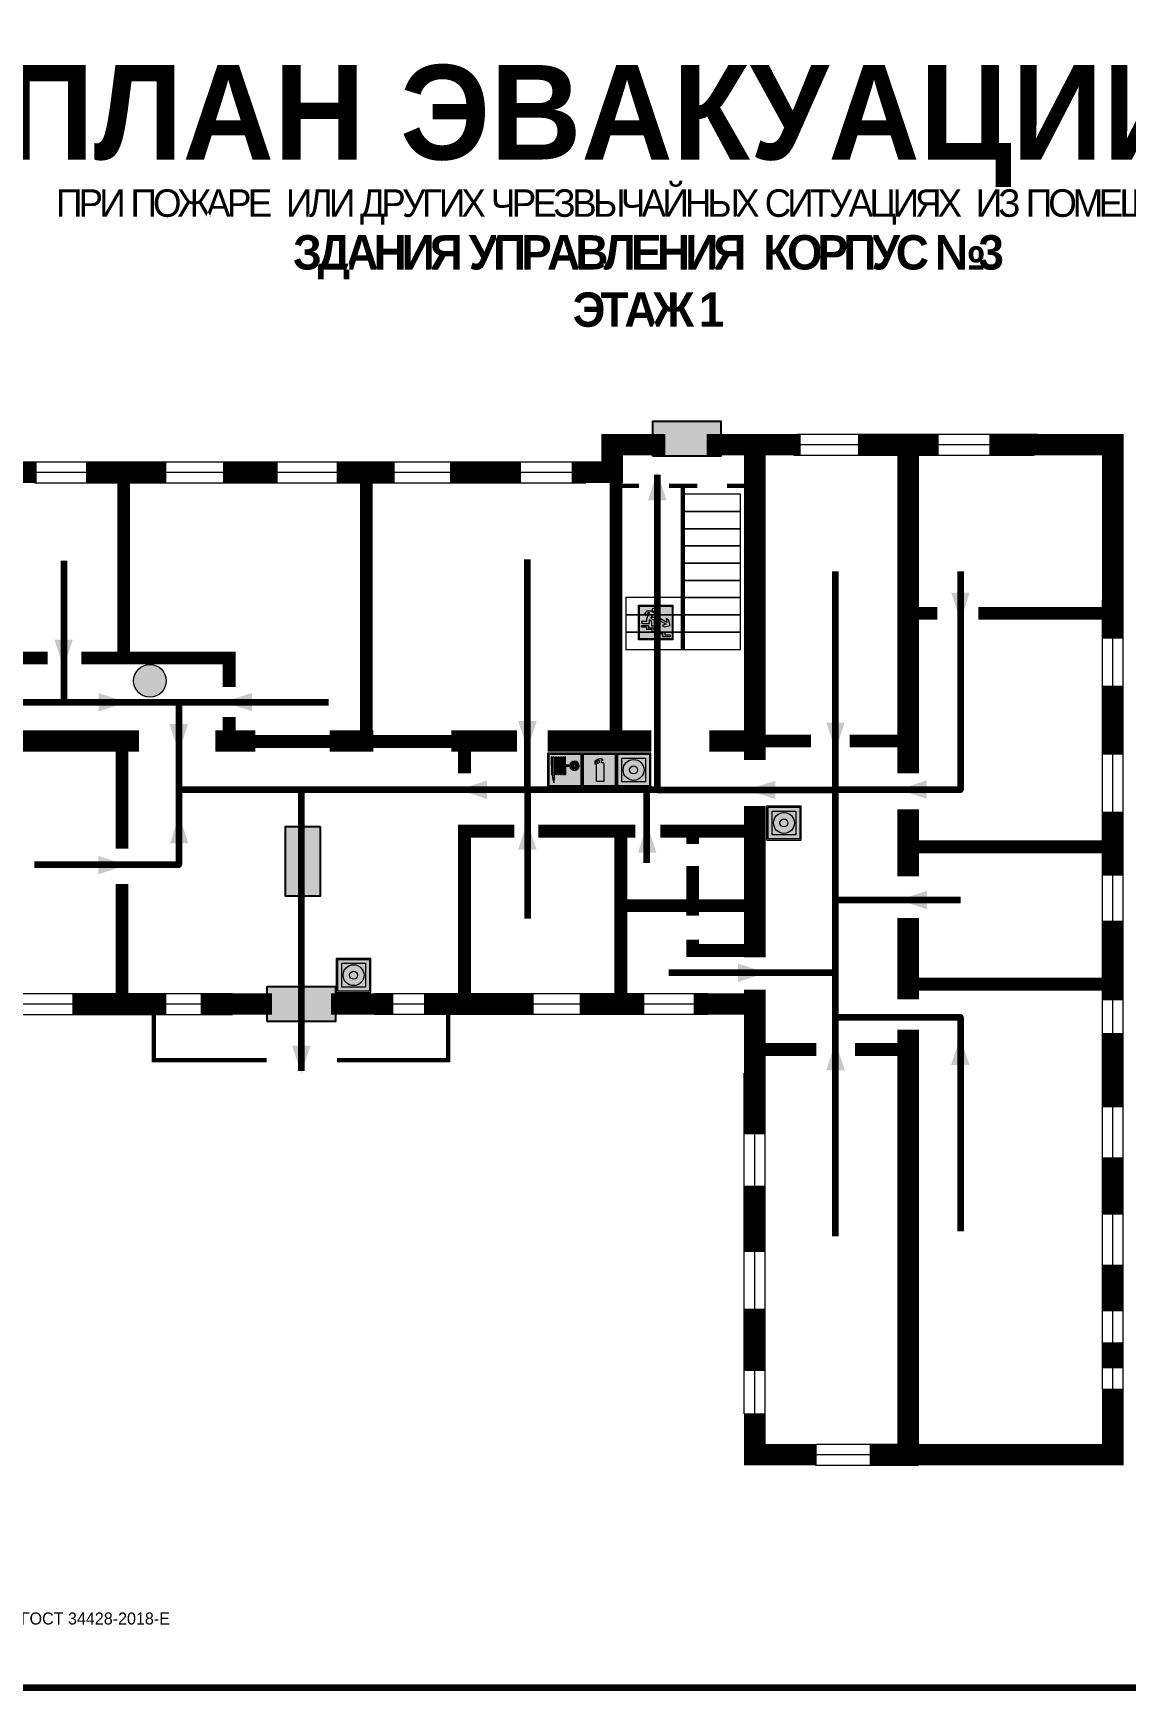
# Model space of a CAD drawing. Header units: millimetres. Extents: x 13810 to 67229, y 12374 to 21950.
# Drawn here: x 17452.2 to 17706.6, y 18693.6 to 19079 of the extents above; entities that cross this region are included whole.
import ezdxf

# ---------------------------------------------------------------- set-up
doc = ezdxf.new("R2010")
doc.units = ezdxf.units.MM
doc.layers.add('План_Штампы', color=7, linetype='Continuous')
doc.styles.add('обычный', font='arial.ttf')

# ---------------------------------------------------------------- blocks, each defined once
blk = doc.blocks.new('A$C7B4425F7')
at = {"true_color": 0xffffff}
blk.add_hatch(color=7, dxfattribs=at).paths.add_polyline_path([(0, 0), (-16, 0), (-16, -8), (0, -8)])
h = blk.add_hatch(color=126)
h.paths.add_polyline_path([(-0.2, -0.2), (-15.8, -0.2), (-15.8, -7.8), (-0.2, -7.8)])
h.paths.add_polyline_path([(-11.76, -2.03), (-11.76, -3.66), (-11.17, -3.66, -0.568275), (-11.17, -6.18), (-12.58, -6.18), (-12.58, -2.03)], flags=16)
h.paths.add_polyline_path([(-13.33, -4.12, -0.495768), (-13.59, -6.18), (-15.03, -6.18), (-15.03, -2.03), (-13.59, -2.03, -0.487973)], flags=16)
h.paths.add_polyline_path([(-10.25, -2.03), (-9.48, -2.03), (-9.48, -6.18), (-10.25, -6.18)], flags=16)
h.paths.add_polyline_path([(-13.84, -3.69), (-14.24, -3.69), (-14.24, -3.03), (-13.9, -3.03, -0.692621)], flags=0)
h.paths.add_polyline_path([(-9.15, -2.03), (-8.4, -2.03), (-8.04, -3.07), (-7.68, -2.03), (-6.93, -2.03), (-7.64, -4.1), (-6.93, -6.18), (-7.68, -6.18), (-8.04, -5.14), (-8.4, -6.18), (-9.15, -6.18), (-8.44, -4.1)], flags=16)
h.paths.add_polyline_path([(-11.76, -4.46), (-11.42, -4.46, -0.692621), (-11.36, -5.12), (-11.76, -5.12)], flags=0)
h.paths.add_polyline_path([(-13.9, -5.2), (-14.24, -5.2), (-14.24, -4.55), (-13.84, -4.55, -0.708038)], flags=0)
edge = h.paths.add_edge_path(flags=16)
edge.add_ellipse((-5.51, -4.08), major_axis=(0, 2.05), ratio=0.586184, start_angle=0, end_angle=360)
edge = h.paths.add_edge_path(flags=0)
edge.add_ellipse((-5.51, -4.08), major_axis=(0, 1.14), ratio=0.454828, start_angle=0, end_angle=360)
h.paths.add_polyline_path([(-4.13, -4.96, 0.377264), (-3.48, -4.52, 0.0555), (-3.16, -2.03), (-1.66, -2.03), (-1.66, -4.96), (-0.96, -4.96), (-0.96, -7.01), (-1.75, -7.01), (-1.75, -6.18), (-3.3, -6.18), (-3.3, -7.02), (-4.13, -7.02)], flags=16)
h.paths.add_polyline_path([(-2.73, -2.91), (-2.28, -2.91), (-2.28, -4.96), (-3.05, -4.96, 0.079136)], flags=0)
at = {"color": 126}
blk.add_lwpolyline([(-16, -8), (0, -8), (0, 0), (-16, 0)], close=True, dxfattribs=at)
blk = doc.blocks.new('A$C32E8229D')
at = {"true_color": 0xffffff}
blk.add_hatch(color=7, dxfattribs=at).paths.add_polyline_path([(0, 0), (0, -8), (16, -8), (16, 0)])
h = blk.add_hatch(color=126)
h.paths.add_polyline_path([(0.2, -0.2), (15.8, -0.2), (15.8, -7.8), (0.2, -7.8)])
h.paths.add_polyline_path([(13.49, -2.05), (12.08, -2.05), (11.37, -2.63, 0.162397), (11.29, -2.84), (11.29, -3.63), (10.35, -3.63), (10.35, -4.05), (11.68, -4.05), (11.68, -3.48), (12.26, -4.28), (11.29, -5.1), (11.29, -6.78), (11.85, -6.78), (11.85, -5.44), (12.8, -4.64), (12.8, -5.94), (14.46, -5.94), (14.46, -5.39), (13.45, -5.39), (13.45, -3.97), (12.46, -2.59), (13.15, -2.59), (13.69, -3.34), (14.18, -3)], flags=16)
h.paths.add_polyline_path([(10.74, -1.82, 1), (11.8, -1.82, 1)], flags=16)
h.paths.add_polyline_path([(9.39, -3.59), (5.99, -3.59), (6.56, -3.03), (5.91, -3.03), (5.1, -3.83), (5.91, -4.64), (6.56, -4.64), (5.99, -4.09), (9.39, -4.09)], flags=16)
h.paths.add_polyline_path([(4.29, -1.08), (1.72, -1.08), (1.72, -6.6), (4.29, -6.6)], flags=16)
at = {"color": 126}
blk.add_lwpolyline([(16, -8), (0, -8), (0, 0), (16, 0)], close=True, dxfattribs=at)
blk = doc.blocks.new('вниз')
at = {"lineweight": 0, "true_color": 0xffffff}
h = blk.add_hatch(color=7, dxfattribs=at)
h.dxf.hatch_style = 1
h.paths.add_polyline_path([(40994.51, -4472.22), (40986.51, -4472.22), (40986.51, -4480.22), (40994.51, -4480.22)])
h.paths.add_polyline_path([(40994.31, -4472.42), (40994.31, -4480.01), (40986.71, -4480.01), (40986.71, -4472.42)], flags=16)
h.paths.add_polyline_path([(40988.43, -4473.53), (40989.43, -4473.53), (40990.19, -4473.96), (40990.19, -4474.6), (40991, -4474.6), (40991, -4475.06), (40989.73, -4475.06), (40989.73, -4474.46), (40989.3, -4475.18), (40990.17, -4475.7), (40990.17, -4477.11), (40989.63, -4477.11), (40989.63, -4476.01), (40988.94, -4475.59), (40988.94, -4476.46), (40988.94, -4476.46), (40987.47, -4476.46), (40987.26, -4476.46), (40987.26, -4475.92), (40988.4, -4475.92), (40988.4, -4475.2), (40989.1, -4473.99), (40988.66, -4473.99), (40988.24, -4474.7), (40987.86, -4474.47), (40988.41, -4473.56)], flags=0)
h.paths.add_polyline_path([(40990.55, -4473.29, -1), (40989.69, -4473.29, -1)], flags=0)
h.paths.add_polyline_path([(40988.85, -4476.89), (40988.85, -4477.43), (40990.1, -4477.43), (40990.1, -4477.99), (40991.34, -4477.99), (40991.34, -4478.54), (40992.59, -4478.54), (40992.59, -4479.09), (40993.83, -4479.09), (40993.83, -4479.52), (40992.17, -4479.52), (40992.17, -4478.97), (40990.91, -4478.97), (40990.91, -4478.41), (40989.68, -4478.41), (40989.68, -4477.86), (40988.43, -4477.86), (40988.43, -4477.31), (40987.6, -4477.31), (40987.18, -4477.31), (40987.18, -4476.89)], flags=0)
h.paths.add_polyline_path([(40991.61, -4475.33), (40993.12, -4476.2), (40992.9, -4475.27), (40993.48, -4475.6), (40993.83, -4476.88), (40992.56, -4477.22), (40991.97, -4476.88), (40992.9, -4476.61), (40991.38, -4475.74), (40991.58, -4475.39)], flags=0)
h.paths.add_polyline_path([(40990.19, -4473.96), (40989.43, -4473.53), (40988.43, -4473.53), (40988.41, -4473.56), (40987.86, -4474.47), (40988.24, -4474.7), (40988.66, -4473.99), (40989.1, -4473.99), (40988.4, -4475.2), (40988.4, -4475.92), (40987.26, -4475.92), (40987.26, -4476.46), (40987.47, -4476.46), (40988.94, -4476.46), (40988.94, -4476.27), (40988.94, -4475.59), (40989.63, -4476.01), (40989.63, -4477.11), (40990.17, -4477.11), (40990.17, -4475.7), (40989.3, -4475.18), (40989.73, -4474.46), (40989.73, -4475.06), (40991, -4475.06), (40991, -4474.6), (40990.19, -4474.6)], flags=0)
h.paths.add_polyline_path([(40990.55, -4473.29, 1), (40989.69, -4473.29, 1)], flags=0)
h.paths.add_polyline_path([(40991.61, -4475.33), (40991.58, -4475.39), (40991.38, -4475.74), (40992.9, -4476.61), (40991.97, -4476.88), (40992.56, -4477.22), (40993.83, -4476.88), (40993.48, -4475.6), (40992.9, -4475.27), (40993.12, -4476.2)], flags=0)
h.paths.add_polyline_path([(40990.1, -4477.43), (40988.85, -4477.43), (40988.85, -4476.89), (40987.18, -4476.89), (40987.18, -4477.31), (40987.6, -4477.31), (40988.43, -4477.31), (40988.43, -4477.86), (40989.68, -4477.86), (40989.68, -4478.41), (40990.91, -4478.41), (40990.91, -4478.97), (40992.17, -4478.97), (40992.17, -4479.52), (40993.83, -4479.52), (40993.83, -4479.09), (40992.59, -4479.09), (40992.59, -4478.54), (40991.34, -4478.54), (40991.34, -4477.99), (40990.1, -4477.99)], flags=0)
at = {"lineweight": 0}
h = blk.add_hatch(color=126, dxfattribs=at)
h.dxf.hatch_style = 1
h.paths.add_polyline_path([(40994.31, -4472.42), (40986.71, -4472.42), (40986.71, -4480.01), (40994.31, -4480.01)])
h.paths.add_polyline_path([(40988.43, -4473.53), (40989.43, -4473.53), (40990.19, -4473.96), (40990.19, -4474.6), (40991, -4474.6), (40991, -4475.06), (40989.73, -4475.06), (40989.73, -4474.46), (40989.3, -4475.18), (40990.17, -4475.7), (40990.17, -4477.11), (40989.63, -4477.11), (40989.63, -4476.01), (40988.94, -4475.59), (40988.94, -4476.46), (40988.94, -4476.46), (40987.47, -4476.46), (40987.26, -4476.46), (40987.26, -4475.92), (40988.4, -4475.92), (40988.4, -4475.2), (40989.1, -4473.99), (40988.66, -4473.99), (40988.24, -4474.7), (40987.86, -4474.47), (40988.41, -4473.56)], flags=16)
h.paths.add_polyline_path([(40990.55, -4473.29, -1), (40989.69, -4473.29, -1)], flags=16)
h.paths.add_polyline_path([(40988.85, -4476.89), (40988.85, -4477.43), (40990.1, -4477.43), (40990.1, -4477.99), (40991.34, -4477.99), (40991.34, -4478.54), (40992.59, -4478.54), (40992.59, -4479.09), (40993.83, -4479.09), (40993.83, -4479.52), (40992.17, -4479.52), (40992.17, -4478.97), (40990.91, -4478.97), (40990.91, -4478.41), (40989.68, -4478.41), (40989.68, -4477.86), (40988.43, -4477.86), (40988.43, -4477.31), (40987.6, -4477.31), (40987.18, -4477.31), (40987.18, -4476.89)], flags=16)
h.paths.add_polyline_path([(40991.61, -4475.33), (40993.12, -4476.2), (40992.9, -4475.27), (40993.48, -4475.6), (40993.83, -4476.88), (40992.56, -4477.22), (40991.97, -4476.88), (40992.9, -4476.61), (40991.38, -4475.74), (40991.58, -4475.39)], flags=16)
at = {"lineweight": 0, "true_color": 0xffffff}
h = blk.add_hatch(color=7, dxfattribs=at)
h.dxf.hatch_style = 1
h.paths.add_polyline_path([(40989.73, -4474.46), (40989.73, -4475.06), (40991, -4475.06), (40991, -4474.6), (40990.19, -4474.6), (40990.19, -4473.96), (40989.43, -4473.53), (40988.43, -4473.53), (40988.41, -4473.56), (40987.86, -4474.47), (40988.24, -4474.7), (40988.66, -4473.99), (40989.1, -4473.99), (40988.4, -4475.2), (40988.4, -4475.92), (40987.26, -4475.92), (40987.26, -4476.46), (40987.47, -4476.46), (40988.94, -4476.46), (40988.94, -4475.59), (40989.63, -4476.01), (40989.63, -4477.11), (40990.17, -4477.11), (40990.17, -4475.7), (40989.3, -4475.18)])
h.paths.add_polyline_path([(40989.69, -4473.29, 1), (40990.55, -4473.29, 1)])
h.paths.add_polyline_path([(40991.61, -4475.33), (40991.58, -4475.39), (40991.38, -4475.74), (40992.9, -4476.61), (40991.97, -4476.88), (40992.56, -4477.22), (40993.83, -4476.88), (40993.48, -4475.6), (40992.9, -4475.27), (40993.12, -4476.2)])
h.paths.add_polyline_path([(40990.1, -4477.43), (40988.85, -4477.43), (40988.85, -4476.89), (40987.18, -4476.89), (40987.18, -4477.31), (40987.6, -4477.31), (40988.43, -4477.31), (40988.43, -4477.86), (40989.68, -4477.86), (40989.68, -4478.41), (40990.91, -4478.41), (40990.91, -4478.97), (40992.17, -4478.97), (40992.17, -4479.52), (40993.83, -4479.52), (40993.83, -4479.09), (40992.59, -4479.09), (40992.59, -4478.54), (40991.34, -4478.54), (40991.34, -4477.99), (40990.1, -4477.99)])
at = {"color": 126, "lineweight": 0}
for points in [[(40986.51, -4472.22), (40994.51, -4472.22), (40994.51, -4480.22), (40986.51, -4480.22)], [(40986.71, -4472.42), (40994.31, -4472.42), (40994.31, -4480.01), (40986.71, -4480.01)]]:
    blk.add_lwpolyline(points, close=True, dxfattribs=at)
for points in [[(40987.47, -4476.46), (40987.26, -4476.46), (40987.26, -4475.92), (40988.4, -4475.92), (40988.4, -4475.2), (40989.1, -4473.99), (40988.66, -4473.99), (40988.24, -4474.7), (40987.86, -4474.47), (40988.41, -4473.56), (40988.43, -4473.53), (40989.43, -4473.53), (40990.19, -4473.96), (40990.19, -4474.6), (40991, -4474.6), (40991, -4475.06), (40989.73, -4475.06), (40989.73, -4474.46), (40989.3, -4475.18), (40990.17, -4475.7), (40990.17, -4477.11), (40989.63, -4477.11), (40989.63, -4476.01), (40988.94, -4475.59), (40988.94, -4476.46)], [(40987.6, -4477.31), (40987.18, -4477.31), (40987.18, -4476.89), (40988.85, -4476.89), (40988.85, -4477.43), (40990.1, -4477.43), (40990.1, -4477.99), (40991.34, -4477.99), (40991.34, -4478.54), (40992.59, -4478.54), (40992.59, -4479.09), (40993.83, -4479.09), (40993.83, -4479.52), (40992.17, -4479.52), (40992.17, -4478.97), (40990.91, -4478.97), (40990.91, -4478.41), (40989.68, -4478.41), (40989.68, -4477.86), (40988.43, -4477.86), (40988.43, -4477.31), (40987.6, -4477.31)], [(40987.47, -4476.46), (40988.94, -4476.46), (40988.94, -4476.27)], [(40991.58, -4475.39), (40991.38, -4475.74), (40992.9, -4476.61), (40991.97, -4476.88), (40992.56, -4477.22), (40993.83, -4476.88), (40993.48, -4475.6), (40992.9, -4475.27), (40993.12, -4476.2), (40991.61, -4475.33), (40991.58, -4475.39)]]:
    blk.add_lwpolyline(points, dxfattribs=at)
blk.add_circle((40990.12, -4473.29), 0.432, dxfattribs=at)
blk = doc.blocks.new('A$C54414219')
at = {"true_color": 0xffffff}
h = blk.add_hatch(color=7, dxfattribs=at)
h.paths.add_polyline_path([(2.39, -9.45), (2.39, -18.3), (11.23, -18.3), (11.23, -9.45)], flags=0)
h.paths.add_polyline_path([(10.71, -13.87, -1), (2.92, -13.87, -1)], flags=0)
h.paths.add_polyline_path([(8.3, -13.87, -1), (5.33, -13.87, -1)], flags=0)
h.paths.add_polyline_path([(0.41, -7.47), (0.41, -20.27), (13.21, -20.27), (13.21, -7.47)])
h.paths.add_polyline_path([(0.92, -19.77), (12.71, -19.77), (12.71, -7.98), (0.92, -7.98)], flags=16)
h.paths.add_polyline_path([(11.23, -9.45), (11.23, -18.3), (2.39, -18.3), (2.39, -9.45)], flags=0)
at = {"lineweight": 5}
h = blk.add_hatch(color=242, dxfattribs=at)
h.paths.add_polyline_path([(12.71, -7.98), (0.92, -7.98), (0.92, -19.77), (12.71, -19.77)])
h.paths.add_polyline_path([(11.23, -18.3), (2.39, -18.3), (2.39, -9.45), (11.23, -9.45)], flags=16)
h.paths.add_polyline_path([(10.71, -13.87, -1), (2.92, -13.87, -1)], flags=0)
h.paths.add_polyline_path([(8.3, -13.87, -1), (5.33, -13.87, -1)], flags=0)
at = {"true_color": 0xffffff}
h = blk.add_hatch(color=7, dxfattribs=at)
h.paths.add_polyline_path([(2.39, -9.45), (2.39, -18.3), (11.23, -18.3), (11.23, -9.45)])
h.paths.add_polyline_path([(10.71, -13.87, -1), (2.92, -13.87, -1)], flags=16)
h.paths.add_polyline_path([(8.3, -13.87, -1), (5.33, -13.87, -1)], flags=0)
at = {"lineweight": 5}
h = blk.add_hatch(color=242, dxfattribs=at)
h.paths.add_polyline_path([(2.92, -13.87, 1), (10.71, -13.87, 1)])
h.paths.add_polyline_path([(8.3, -13.87, -1), (5.33, -13.87, -1)], flags=16)
at = {"color": 242, "lineweight": 5}
for p, q in [((0.41, -20.27), (0.41, -7.47)), ((0.41, -7.47), (13.21, -7.47)), ((0.41, -7.47), (13.21, -7.47)), ((13.21, -20.27), (13.21, -7.47)), ((0.41, -20.27), (13.21, -20.27))]:
    blk.add_line(p, q, dxfattribs=at)
for points in [[(0.92, -7.98), (12.71, -7.98), (12.71, -19.77), (0.92, -19.77)], [(2.39, -9.45), (11.23, -9.45), (11.23, -18.3), (2.39, -18.3)]]:
    blk.add_lwpolyline(points, close=True, dxfattribs=at)
for radius in [3.89, 1.49]:
    blk.add_circle((6.81, -13.87), radius, dxfattribs=at)
blk = doc.blocks.new('A$C37112FD5')
at = {"true_color": 0xf5f5ff}
h = blk.add_hatch(color=7, dxfattribs=at)
h.dxf.hatch_style = 1
h.paths.add_polyline_path([(12.8, -7.4), (0, -7.4), (0, -20.2), (12.8, -20.2)])
h.paths.add_polyline_path([(12.29, -7.91), (12.29, -19.69), (0.51, -19.69), (0.51, -7.91)], flags=16)
h.paths.add_polyline_path([(4.98, -9.04, -0.42597), (5.17, -9.22), (5.17, -12.25), (5.17, -15.29, -0.432244), (4.98, -15.47), (4.83, -15.47, -0.42597), (4.64, -15.29), (4.64, -12.25), (4.64, -9.22, -0.432244), (4.83, -9.04)], flags=0)
h.paths.add_polyline_path([(4.28, -9.22), (4.28, -12.25), (4.28, -15.29, -0.432244), (4.09, -15.47), (3.94, -15.47, -0.42597), (3.75, -15.29), (3.75, -12.25), (3.75, -9.22, -0.432244), (3.94, -9.04), (4.09, -9.04, -0.42597)], flags=0)
h.paths.add_polyline_path([(5.72, -9.04), (5.87, -9.04, -0.42597), (6.06, -9.22), (6.06, -12.25), (6.06, -15.29, -0.432244), (5.87, -15.47), (5.72, -15.47, -0.42597), (5.53, -15.29), (5.53, -12.25), (5.53, -9.22, -0.432244)], flags=0)
h.paths.add_polyline_path([(6.42, -8.9), (6.5, -8.9, -0.42597), (6.69, -9.08), (6.69, -12.03), (8.21, -12.03, -15.824349), (8.21, -12.47), (6.69, -12.47), (6.69, -15.42, -0.432244), (6.5, -15.6), (6.42, -15.6)], flags=0)
h.paths.add_polyline_path([(3.39, -9.22), (3.39, -12.25), (3.39, -15.29, -0.432244), (3.2, -15.47), (3.05, -15.47, -0.42597), (2.85, -15.29), (2.85, -12.25), (2.85, -9.22, -0.432244), (3.05, -9.04), (3.2, -9.04, -0.42597)], flags=0)
h.paths.add_polyline_path([(2.5, -9.22), (2.5, -16.71), (1.96, -16.71), (1.96, -9.22, -0.432244), (2.15, -9.04), (2.31, -9.04, -0.42597)], flags=0)
h.paths.add_polyline_path([(1.61, -8.9), (1.61, -15.6), (1.57, -15.6, -0.42597), (1.37, -15.42), (1.37, -12.03), (1.37, -9.09, -0.432244), (1.57, -8.9)], flags=0)
h.paths.add_polyline_path([(9.76, -10.81), (9.76, -12.03), (8.49, -12.03, -0.336371)], flags=0)
h.paths.add_polyline_path([(8.49, -12.47), (9.76, -12.47), (9.76, -13.7, -0.336371)], flags=0)
h.paths.add_polyline_path([(10.11, -10.81, -0.336371), (11.38, -12.03), (10.11, -12.03)], flags=0)
h.paths.add_polyline_path([(10.11, -12.47), (11.38, -12.47, -0.336371), (10.11, -13.7)], flags=0)
h.paths.add_polyline_path([(2.5, -16.84), (2.5, -17.05), (1.97, -17.05), (1.97, -16.84)], flags=0)
h.paths.add_polyline_path([(2.5, -17.24, -0.033778), (2.24, -18.6, -0.033778), (1.97, -17.24)], flags=0)
h = blk.add_hatch(color=242)
h.dxf.hatch_style = 1
h.paths.add_polyline_path([(12.29, -7.91), (0.51, -7.91), (0.51, -19.69), (12.29, -19.69)])
h.paths.add_polyline_path([(6.42, -15.6), (6.42, -8.9), (6.5, -8.9, -0.42597), (6.69, -9.08), (6.69, -12.03), (8.21, -12.03, -15.824349), (8.21, -12.47), (6.69, -12.47), (6.69, -15.42, -0.432244), (6.5, -15.6)], flags=16)
h.paths.add_polyline_path([(5.87, -15.47), (5.72, -15.47, -0.42597), (5.53, -15.29), (5.53, -12.25), (5.53, -9.22, -0.432244), (5.72, -9.04), (5.87, -9.04, -0.42597), (6.06, -9.22), (6.06, -12.25), (6.06, -15.29, -0.432244)], flags=16)
h.paths.add_polyline_path([(4.98, -15.47), (4.83, -15.47, -0.42597), (4.64, -15.29), (4.64, -12.25), (4.64, -9.22, -0.432244), (4.83, -9.04), (4.98, -9.04, -0.42597), (5.17, -9.22), (5.17, -12.25), (5.17, -15.29, -0.432244)], flags=16)
h.paths.add_polyline_path([(4.09, -15.47), (3.94, -15.47, -0.42597), (3.75, -15.29), (3.75, -12.25), (3.75, -9.22, -0.432244), (3.94, -9.04), (4.09, -9.04, -0.42597), (4.28, -9.22), (4.28, -12.25), (4.28, -15.29, -0.432244)], flags=16)
h.paths.add_polyline_path([(3.2, -15.47), (3.05, -15.47, -0.42597), (2.85, -15.29), (2.85, -12.25), (2.85, -9.22, -0.432244), (3.05, -9.04), (3.2, -9.04, -0.42597), (3.39, -9.22), (3.39, -12.25), (3.39, -15.29, -0.432244)], flags=16)
h.paths.add_polyline_path([(2.5, -17.05), (1.97, -17.05), (1.97, -16.84), (2.5, -16.84)], flags=16)
h.paths.add_polyline_path([(2.5, -17.24, -0.033778), (2.24, -18.6, -0.033778), (1.97, -17.24)], flags=16)
h.paths.add_polyline_path([(2.5, -16.71), (1.96, -16.71), (1.96, -9.22, -0.432244), (2.15, -9.04), (2.31, -9.04, -0.42597), (2.5, -9.22)], flags=16)
h.paths.add_polyline_path([(1.61, -15.6), (1.57, -15.6, -0.42597), (1.37, -15.42), (1.37, -12.03), (1.37, -9.09, -0.432244), (1.57, -8.9), (1.61, -8.9)], flags=16)
h.paths.add_polyline_path([(8.49, -12.47), (9.76, -12.47), (9.76, -13.7, -0.336371)], flags=0)
h.paths.add_polyline_path([(10.11, -13.7), (10.11, -12.47), (11.38, -12.47, -0.336371)], flags=0)
h.paths.add_polyline_path([(8.49, -12.03, -0.336371), (9.76, -10.81), (9.76, -12.03)], flags=0)
h.paths.add_polyline_path([(10.11, -12.03), (10.11, -10.81, -0.336371), (11.38, -12.03)], flags=0)
h = blk.add_hatch(color=7, dxfattribs=at)
h.dxf.hatch_style = 1
h.paths.add_polyline_path([(1.61, -8.9), (1.57, -8.9, 0.432244), (1.37, -9.09), (1.37, -12.03), (1.37, -15.42, 0.42597), (1.57, -15.6), (1.61, -15.6)])
h.paths.add_polyline_path([(2.5, -9.22, 0.42597), (2.31, -9.04), (2.15, -9.04, 0.432244), (1.96, -9.22), (1.96, -16.71), (2.5, -16.71)])
h.paths.add_polyline_path([(2.5, -16.84), (1.97, -16.84), (1.97, -17.05), (2.5, -17.05)])
h.paths.add_polyline_path([(2.5, -17.24), (1.97, -17.24, 0.033778), (2.24, -18.6, 0.033778)])
h.paths.add_polyline_path([(3.39, -12.25), (3.39, -9.22, 0.42597), (3.2, -9.04), (3.05, -9.04, 0.432244), (2.85, -9.22), (2.85, -12.25), (2.85, -15.29, 0.42597), (3.05, -15.47), (3.2, -15.47, 0.432244), (3.39, -15.29)])
h.paths.add_polyline_path([(4.28, -12.25), (4.28, -9.22, 0.42597), (4.09, -9.04), (3.94, -9.04, 0.432244), (3.75, -9.22), (3.75, -12.25), (3.75, -15.29, 0.42597), (3.94, -15.47), (4.09, -15.47, 0.432244), (4.28, -15.29)])
h.paths.add_polyline_path([(5.17, -12.25), (5.17, -9.22, 0.42597), (4.98, -9.04), (4.83, -9.04, 0.432244), (4.64, -9.22), (4.64, -12.25), (4.64, -15.29, 0.42597), (4.83, -15.47), (4.98, -15.47, 0.432244), (5.17, -15.29)])
h.paths.add_polyline_path([(6.06, -12.25), (6.06, -9.22, 0.42597), (5.87, -9.04), (5.72, -9.04, 0.432244), (5.53, -9.22), (5.53, -12.25), (5.53, -15.29, 0.42597), (5.72, -15.47), (5.87, -15.47, 0.432244), (6.06, -15.29)])
h.paths.add_polyline_path([(6.69, -12.47), (8.21, -12.47, 15.824349), (8.21, -12.03), (6.69, -12.03), (6.69, -9.08, 0.42597), (6.5, -8.9), (6.42, -8.9), (6.42, -15.6), (6.5, -15.6, 0.432244), (6.69, -15.42)])
h.paths.add_polyline_path([(8.49, -12.47), (9.76, -12.47), (9.76, -13.7, -0.336371)], flags=16)
h.paths.add_polyline_path([(8.49, -12.03, -0.336371), (9.76, -10.81), (9.76, -12.03)], flags=16)
h.paths.add_polyline_path([(10.11, -12.47), (11.38, -12.47, -0.336371), (10.11, -13.7)], flags=16)
h.paths.add_polyline_path([(10.11, -12.03), (10.11, -10.81, -0.336371), (11.38, -12.03)], flags=16)
h = blk.add_hatch(color=242)
h.dxf.hatch_style = 1
h.paths.add_polyline_path([(9.76, -10.81, 0.336371), (8.49, -12.03), (9.76, -12.03)])
h.paths.add_polyline_path([(10.11, -10.81), (10.11, -12.03), (11.38, -12.03, 0.336371)])
h.paths.add_polyline_path([(11.38, -12.47), (10.11, -12.47), (10.11, -13.7, 0.336371)])
h.paths.add_polyline_path([(9.76, -12.47), (8.49, -12.47, 0.336371), (9.76, -13.7)])
at = {"color": 242, "lineweight": 5}
for p, q in [((0, -20.2), (0, -7.4)), ((0, -7.4), (12.8, -7.4)), ((1.37, -12.03), (1.37, -9.08)), ((1.37, -12.03), (1.37, -15.42)), ((1.57, -8.9), (1.61, -8.9)), ((1.61, -8.9), (1.61, -15.6)), ((1.96, -16.71), (1.96, -9.22)), ((2.15, -9.04), (2.31, -9.04)), ((2.5, -16.71), (2.5, -9.22)), ((2.85, -12.25), (2.85, -9.22)), ((2.85, -12.25), (2.85, -15.29)), ((3.05, -9.04), (3.2, -9.04)), ((3.39, -12.25), (3.39, -9.22)), ((3.39, -12.25), (3.39, -15.29)), ((3.75, -12.25), (3.75, -9.22)), ((3.75, -12.25), (3.75, -15.29)), ((3.94, -9.04), (4.09, -9.04)), ((4.28, -12.25), (4.28, -9.22)), ((4.28, -12.25), (4.28, -15.29)), ((4.64, -12.25), (4.64, -9.22)), ((4.64, -12.25), (4.64, -15.29)), ((4.83, -9.04), (4.98, -9.04)), ((5.17, -12.25), (5.17, -9.22)), ((5.17, -12.25), (5.17, -15.29)), ((5.53, -12.25), (5.53, -9.22)), ((5.53, -12.25), (5.53, -15.29)), ((5.72, -9.04), (5.87, -9.04)), ((6.06, -12.25), (6.06, -9.22)), ((6.06, -12.25), (6.06, -15.29)), ((6.42, -8.9), (6.42, -15.6)), ((6.5, -8.9), (6.42, -8.9)), ((6.69, -12.03), (6.69, -9.08)), ((8.21, -12.03), (6.69, -12.03)), ((9.76, -12.03), (8.49, -12.03)), ((9.76, -10.81), (9.76, -12.03)), ((10.11, -10.81), (10.11, -12.03)), ((11.38, -12.03), (10.11, -12.03)), ((12.8, -20.2), (12.8, -7.4)), ((1.57, -15.6), (1.61, -15.6)), ((1.96, -16.71), (2.5, -16.71)), ((1.97, -16.84), (2.5, -16.84)), ((1.97, -17.05), (1.97, -16.84)), ((2.5, -17.05), (1.97, -17.05)), ((1.97, -17.24), (2.5, -17.24)), ((2.5, -16.84), (2.5, -17.05)), ((3.05, -15.47), (3.2, -15.47)), ((3.94, -15.47), (4.09, -15.47)), ((4.83, -15.47), (4.98, -15.47)), ((5.72, -15.47), (5.87, -15.47)), ((6.42, -15.6), (6.5, -15.6)), ((8.21, -12.47), (6.69, -12.47)), ((6.69, -12.47), (6.69, -15.42)), ((9.76, -12.47), (8.49, -12.47)), ((9.76, -12.47), (9.76, -13.7)), ((11.38, -12.47), (10.11, -12.47)), ((10.11, -12.47), (10.11, -13.7)), ((0, -20.2), (12.8, -20.2))]:
    blk.add_line(p, q, dxfattribs=at)
blk.add_lwpolyline([(0.51, -7.91), (12.29, -7.91), (12.29, -19.69), (0.51, -19.69)], close=True, dxfattribs=at)
for centre, radius, start, end in [((1.56, -9.09), 0.182, 87.10267, 180.60715), ((2.15, -9.22), 0.182, 87.10267, 180.60715), ((2.32, -9.22), 0.182, 359.39285, 92.89733), ((3.04, -9.22), 0.182, 87.10267, 180.60715), ((3.21, -9.22), 0.182, 359.39285, 92.89733), ((3.93, -9.22), 0.182, 87.10267, 180.60715), ((4.1, -9.22), 0.182, 359.39285, 92.89733), ((4.82, -9.22), 0.182, 87.10267, 180.60715), ((4.99, -9.22), 0.182, 359.39285, 92.89733), ((5.71, -9.22), 0.182, 87.10267, 180.60715), ((5.88, -9.22), 0.182, 359.39285, 92.89733), ((6.51, -9.09), 0.182, 359.39285, 92.89733), ((9.93, -12.25), 1.74, 187.23185, 172.76815), ((9.93, -12.25), 1.46, 96.99266, 171.35851), ((9.93, -12.25), 1.46, 8.64149, 83.00734), ((1.56, -15.42), 0.182, 179.39285, 272.89733), ((12.17, -15.98), 10.27, 187.04098, 194.7793), ((-7.7, -15.98), 10.27, 345.2207, 352.95902), ((3.04, -15.29), 0.182, 179.39285, 272.89733), ((3.21, -15.29), 0.182, 267.10267, 0.60715), ((3.93, -15.29), 0.182, 179.39285, 272.89733), ((4.1, -15.29), 0.182, 267.10267, 0.60715), ((4.82, -15.29), 0.182, 179.39285, 272.89733), ((4.99, -15.29), 0.182, 267.10267, 0.60715), ((5.71, -15.29), 0.182, 179.39285, 272.89733), ((5.88, -15.29), 0.182, 267.10267, 0.60715), ((6.51, -15.42), 0.182, 267.10267, 0.60715), ((9.93, -12.25), 1.46, 188.64149, 263.00734), ((9.93, -12.25), 1.46, 276.99266, 351.35851)]:
    blk.add_arc(centre, radius, start, end, dxfattribs=at)
blk = doc.blocks.new('A$C3AD82952')
at = {"true_color": 0xf5f5ff}
h = blk.add_hatch(color=7, dxfattribs=at)
h.dxf.hatch_style = 1
h.paths.add_polyline_path([(8.21, 8.73, 0.414214), (7.89, 9.05), (7.22, 9.05), (7.22, 9.92), (7.59, 9.92, 1), (7.57, 10.36), (7.22, 10.36), (7.22, 10.6), (6.43, 10.6), (6.43, 10.36), (6.01, 10.36), (4.74, 9.59), (4.74, 8.69), (4.98, 8.73), (4.98, 9.26), (6.12, 9.91), (6.43, 9.91), (6.43, 9.05), (5.76, 9.05, 0.414214), (5.44, 8.73), (5.44, 2.2), (8.21, 2.2)], flags=0)
h.paths.add_polyline_path([(12.8, 12.8), (0, 12.8), (0, 0), (12.8, 0)])
h.paths.add_polyline_path([(0.51, 12.29), (12.29, 12.29), (12.29, 0.51), (0.51, 0.51)], flags=16)
h.paths.add_polyline_path([(4.74, 9.59), (6.01, 10.36), (6.43, 10.36), (6.43, 10.6), (7.22, 10.6), (7.22, 10.36), (7.59, 10.36, -0.94586), (7.59, 9.92), (7.22, 9.92), (7.22, 9.05), (7.89, 9.05, -0.414214), (8.21, 8.73), (8.21, 2.2), (5.44, 2.2), (5.44, 8.73, -0.414214), (5.76, 9.05), (6.43, 9.05), (6.43, 9.91), (6.12, 9.91), (4.98, 9.26), (4.98, 8.73), (4.74, 8.69)], flags=0)
h = blk.add_hatch(color=242)
h.dxf.hatch_style = 1
h.paths.add_polyline_path([(12.29, 12.29), (0.51, 12.29), (0.51, 0.51), (12.29, 0.51)])
h.paths.add_polyline_path([(4.74, 8.69), (4.74, 9.59), (6.01, 10.36), (6.43, 10.36), (6.43, 10.6), (7.22, 10.6), (7.22, 10.36), (7.59, 10.36, -0.94586), (7.59, 9.92), (7.22, 9.92), (7.22, 9.05), (7.89, 9.05, -0.414214), (8.21, 8.73), (8.21, 2.2), (5.44, 2.2), (5.44, 8.73, -0.414214), (5.76, 9.05), (6.43, 9.05), (6.43, 9.91), (6.12, 9.91), (4.98, 9.26), (4.98, 8.73)], flags=16)
h = blk.add_hatch(color=7, dxfattribs=at)
h.dxf.hatch_style = 1
h.paths.add_polyline_path([(8.21, 8.73, 0.414214), (7.89, 9.05), (7.22, 9.05), (7.22, 9.92), (7.59, 9.92, 1), (7.57, 10.36), (7.22, 10.36), (7.22, 10.6), (6.43, 10.6), (6.43, 10.36), (6.01, 10.36), (4.74, 9.59), (4.74, 8.69), (4.98, 8.73), (4.98, 9.26), (6.12, 9.91), (6.43, 9.91), (6.43, 9.05), (5.76, 9.05, 0.414214), (5.44, 8.73), (5.44, 2.2), (8.21, 2.2)])
at = {"color": 242, "lineweight": 5}
for p, q in [((0, 0), (0, 12.8)), ((0, 12.8), (12.8, 12.8)), ((12.8, 0), (12.8, 12.8)), ((6.01, 10.36), (4.74, 9.59)), ((4.74, 9.59), (4.74, 8.69)), ((4.74, 8.69), (4.98, 8.73)), ((4.98, 9.26), (6.12, 9.91)), ((4.98, 8.73), (4.98, 9.26)), ((5.44, 2.2), (5.44, 8.73)), ((5.76, 9.05), (6.43, 9.05)), ((6.01, 10.36), (6.43, 10.36)), ((6.12, 9.91), (6.43, 9.91)), ((7.22, 10.6), (6.43, 10.6)), ((6.43, 10.6), (6.43, 10.36)), ((6.43, 9.91), (6.43, 9.05)), ((7.22, 10.36), (7.22, 10.6)), ((7.59, 10.36), (7.22, 10.36)), ((7.22, 9.05), (7.22, 9.92)), ((7.59, 9.92), (7.22, 9.92)), ((7.89, 9.05), (7.22, 9.05)), ((8.21, 2.2), (8.21, 8.73)), ((0, 0), (12.8, 0)), ((5.44, 2.2), (8.21, 2.2))]:
    blk.add_line(p, q, dxfattribs=at)
blk.add_lwpolyline([(0.51, 12.29), (12.29, 12.29), (12.29, 0.51), (0.51, 0.51)], close=True, dxfattribs=at)
for centre, radius, start, end in [((5.76, 8.73), 0.32, 90, 180), ((7.58, 10.14), 0.223, 273.18746, 86.81254), ((7.89, 8.73), 0.32, 0, 90)]:
    blk.add_arc(centre, radius, start, end, dxfattribs=at)
blk = doc.blocks.new('A$C7B8C2D5B')
at = {"lineweight": 0}
h = blk.add_hatch(color=5, dxfattribs=at)
h.dxf.hatch_style = 1
h.paths.add_polyline_path([(1.4, -3.02, 1), (-2.11, -3.02, 1)])
at = {"color": 5, "lineweight": 0}
blk.add_circle((-0.36, -3.02), 1.75, dxfattribs=at)

msp = doc.modelspace()

# ---------------------------------------------------------------- linework, layer by layer
at = {"color": 2, "lineweight": 100}
msp.add_lwpolyline([(17296.73, 19088.6), (17896.73, 19088.6), (17896.73, 18693.6), (17296.73, 18693.6)], close=True, dxfattribs=at)
at = {"lineweight": 100}
for points, const_width in [([(17577.56, 18976.75), (17587.01, 18976.75), (17587.01, 18983.15), (17599.41, 18983.15)], 5), ([(17608.99, 18983.15), (17630.86, 18983.15)], 5), ([(17620.22, 18909.69), (17620.22, 18983.15)], 5), ([(17644.21, 18983.15), (17663.06, 18983.15)], 5), ([(17655.93, 18983.15), (17655.93, 18906.57)], 5), ([(17674.84, 18983.15), (17703.58, 18983.15), (17703.58, 18937.98)], 5), ([(17439.79, 18976.75), (17453.02, 18976.75)], 5), ([(17464.5, 18976.75), (17483.21, 18976.75)], 5), ([(17496.44, 18976.75), (17509.16, 18976.75)], 5), ([(17522.89, 18976.75), (17536.36, 18976.75)], 5), ([(17549.27, 18976.75), (17565.79, 18976.75)], 5), ([(17703.58, 18927.03), (17703.58, 18910.92)], 5), ([(17407.42, 18914.13), (17476.84, 18914.13)], 5), ([(17494.6, 18914.13), (17503.91, 18914.13)], 5), ([(17521.25, 18914.13), (17531.4, 18914.13)], 5), ([(17549.59, 18914.13), (17564.82, 18914.13)], 5), ([(17572.01, 18914.13), (17596.12, 18914.13)], 5), ([(17620.22, 18914.13), (17609.65, 18914.13)], 5), ([(17620.22, 18863.71), (17620.22, 18899.03)], 5), ([(17655.93, 18898.22), (17655.93, 18882.58)], 5), ([(17703.58, 18897.64), (17703.58, 18882.75)], 5), ([(17655.93, 18872.94), (17655.93, 18853.98)], 5), ([(17703.58, 18872.28), (17703.58, 18853.77)], 5), ([(17620.22, 18852.9), (17620.22, 18856.21)], 5), ([(17483.23, 18852.9), (17461.36, 18852.9)], 5), ([(17480.28, 18853.56), (17480.28, 18839.81), (17506.6, 18839.81)], 1), ([(17507.81, 18852.9), (17491.21, 18852.9)], 5), ([(17536.06, 18852.9), (17521.53, 18852.9)], 5), ([(17568.75, 18852.9), (17543.24, 18852.9)], 5), ([(17594.52, 18852.9), (17579.41, 18852.9)], 5), ([(17620.22, 18822.5), (17620.22, 18852.9), (17605.97, 18852.9)], 5), ([(17522.97, 18839.81), (17548.84, 18839.81), (17548.84, 18851.5)], 1), ([(17655.93, 18846.92), (17655.93, 18747.93)], 5), ([(17703.58, 18846.12), (17703.58, 18828.81)], 5), ([(17703.58, 18817.14), (17703.58, 18803.85)], 5), ([(17620.22, 18795.13), (17620.22, 18810.59)], 5), ([(17703.58, 18792.18), (17703.58, 18781.31)], 5), ([(17620.22, 18767.39), (17620.22, 18781.94)], 5), ([(17703.58, 18774.07), (17703.58, 18768.06)], 5), ([(17703.58, 18763.28), (17703.58, 18747.93), (17646.98, 18747.93)], 5), ([(17634.63, 18747.93), (17620.22, 18747.93), (17620.22, 18757.58)], 5)]:
    msp.add_lwpolyline(points, dxfattribs=dict(at, const_width=const_width))
at = {"lineweight": 0}
for points in [[(17630.11, 18985.59), (17686.01, 18985.59)], [(17630.86, 18983.15), (17686.75, 18983.15)], [(17452.94, 18979.15), (17581.34, 18979.15)], [(17629.33, 18980.72), (17685.23, 18980.72)], [(17452.51, 18974.26), (17580.91, 18974.26)], [(17453.02, 18976.75), (17581.42, 18976.75)], [(17701.19, 18763.21), (17701.19, 18946.99)], [(17703.58, 18763.28), (17703.58, 18947.06)], [(17706.01, 18763.21), (17706.01, 18946.99)], [(17421.11, 18855.3), (17498.61, 18855.3)], [(17531.75, 18855.32), (17609.25, 18855.32)], [(17421.13, 18850.47), (17498.63, 18850.47)], [(17421.31, 18852.9), (17498.8, 18852.9)], [(17531.77, 18850.5), (17609.27, 18850.5)], [(17531.94, 18852.93), (17609.44, 18852.93)], [(17617.78, 18757.45), (17617.78, 18836.81)], [(17620.22, 18757.58), (17620.22, 18836.94)], [(17622.63, 18757.47), (17622.63, 18836.83)], [(17634.56, 18750.35), (17658.49, 18750.35)], [(17634.63, 18747.93), (17658.56, 18747.93)], [(17634.35, 18745.49), (17658.28, 18745.49)]]:
    msp.add_lwpolyline(points, dxfattribs=at)
for points, const_width in [([(17587.9, 18982.95), (17587.9, 18915.46)], 3), ([(17473.28, 18933.46), (17473.28, 18976.47)], 3), ([(17529.77, 18976.09), (17529.77, 18914), (17497.86, 18914), (17497.86, 18919.71)], 3), ([(17593.29, 18973.58), (17587.75, 18973.58)], 1), ([(17606.84, 18973.58), (17600.28, 18973.58)], 1), ([(17602.98, 18973.58), (17606.84, 18973.58)], 1), ([(17603.49, 18935.54), (17603.49, 18973.34)], 1), ([(17620.15, 18973.58), (17613.75, 18973.58)], 1), ([(17662.74, 18943.87), (17656.98, 18943.87)], 3), ([(17702.69, 18943.87), (17672.22, 18943.87)], 3), ([(17455.63, 18933.46), (17440.9, 18933.46)], 3), ([(17497.86, 18926.67), (17497.86, 18933.46), (17463.46, 18933.46)], 3), ([(17529.77, 18914), (17552.62, 18914), (17552.62, 18906.6)], 3), ([(17620.22, 18914.13), (17633.32, 18914.13)], 3), ([(17642.29, 18914.13), (17655, 18914.13)], 3), ([(17472.89, 18913.88), (17472.89, 18889.05)], 3), ([(17552.62, 18894.64), (17552.62, 18854.56)], 3), ([(17552.62, 18893.12), (17564.21, 18893.12)], 3), ([(17569.84, 18893.12), (17592.39, 18893.12)], 3), ([(17589.03, 18893.12), (17589.03, 18853.13)], 3), ([(17598.24, 18893.12), (17618.55, 18893.12)], 3), ([(17605.74, 18893.12), (17605.74, 18890.16)], 3), ([(17655.54, 18889.49), (17703.38, 18889.49)], 3), ([(17605.74, 18884.99), (17605.74, 18873.45)], 3), ([(17472.89, 18880.82), (17472.89, 18853.67)], 3), ([(17589.03, 18875.78), (17620.13, 18875.78)], 3), ([(17605.74, 18867.83), (17605.74, 18865.32), (17620.17, 18865.32)], 3), ([(17657.45, 18857.49), (17702.81, 18857.49)], 3), ([(17621.44, 18842.29), (17634.54, 18842.29)], 3), ([(17643.51, 18842.29), (17656.22, 18842.29)], 3)]:
    msp.add_lwpolyline(points, dxfattribs=dict(at, const_width=const_width))
at = {"color": 126, "lineweight": 100, "true_color": 0x008754}
for points in [[(17597.48, 18976.16), (17597.48, 18925.22), (17597.48, 18925.22), (17597.48, 18902.78), (17486.11, 18902.78)], [(17459.42, 18923.17), (17459.42, 18956.11)], [(17567.3, 18902.78), (17567.3, 18951.58), (17567.3, 18956.39)], [(17668.07, 18953.59), (17668.07, 18902.78), (17638.13, 18902.78)], [(17639.03, 18849.8), (17639.03, 18953.59)], [(17397.67, 18917.15), (17407.47, 18923.17), (17520.94, 18923.17)], [(17486.11, 18923.17), (17486.11, 18885.27), (17452.54, 18885.27)], [(17514.69, 18837.32), (17514.69, 18902.78)], [(17567.3, 18902.78), (17567.3, 18872.78)], [(17595.11, 18885.72), (17595.11, 18902.78)], [(17597.48, 18902.78), (17638.13, 18902.78), (17638.13, 18902.78)], [(17668.07, 18877.08), (17639.03, 18877.08)], [(17639.03, 18860.17), (17600.2, 18860.17)], [(17639.03, 18798.81), (17639.03, 18849.8), (17668.07, 18849.8), (17668.07, 18799.94)]]:
    msp.add_lwpolyline(points, dxfattribs=at)
at = {"lineweight": 0}
for points in [[(17603.56, 18967.58), (17616.92, 18967.58), (17616.92, 18971.59), (17603.56, 18971.59)], [(17603.56, 18963.57), (17616.92, 18963.57), (17616.92, 18967.58), (17603.56, 18967.58)], [(17603.56, 18959.56), (17616.92, 18959.56), (17616.92, 18963.57), (17603.56, 18963.57)], [(17603.56, 18955.54), (17616.92, 18955.54), (17616.92, 18959.56), (17603.56, 18959.56)], [(17603.56, 18951.53), (17616.92, 18951.53), (17616.92, 18955.54), (17603.56, 18955.54)], [(17603.56, 18947.52), (17616.92, 18947.52), (17616.92, 18951.53), (17603.56, 18951.53)], [(17590.19, 18943.51), (17603.56, 18943.51), (17603.56, 18947.52), (17590.19, 18947.52)], [(17603.56, 18943.51), (17616.92, 18943.51), (17616.92, 18947.52), (17603.56, 18947.52)], [(17590.19, 18939.49), (17603.56, 18939.49), (17603.56, 18943.51), (17590.19, 18943.51)], [(17603.56, 18939.49), (17616.92, 18939.49), (17616.92, 18943.51), (17603.56, 18943.51)], [(17590.19, 18935.48), (17603.56, 18935.48), (17603.56, 18939.49), (17590.19, 18939.49)], [(17603.56, 18935.48), (17616.92, 18935.48), (17616.92, 18939.49), (17603.56, 18939.49)]]:
    msp.add_lwpolyline(points, close=True, dxfattribs=at)
at = {"layer": 'План_Штампы', "color": 126, "true_color": 0x008754}
for points in [[(17599.66, 18970.22), (17595.37, 18970.22), (17597.49, 18976.81)], [(17665.95, 18948.69), (17670.25, 18948.68), (17668.13, 18942.1)], [(17457.16, 18937.77), (17461.45, 18937.76), (17459.33, 18931.17)], [(17467.43, 18921.01), (17467.43, 18925.3), (17474.02, 18923.18)], [(17503.19, 18925.35), (17503.18, 18921.06), (17496.59, 18923.19)], [(17483.96, 18918.07), (17488.25, 18918.07), (17486.13, 18911.48)], [(17565.15, 18918.77), (17569.44, 18918.77), (17567.32, 18912.18)], [(17636.84, 18918.44), (17641.14, 18918.43), (17639.02, 18911.85)], [(17557.86, 18904.93), (17557.85, 18900.63), (17551.26, 18902.76)], [(17625, 18904.9), (17624.99, 18900.61), (17618.4, 18902.73)], [(17660.24, 18904.98), (17660.23, 18900.68), (17653.64, 18902.81)], [(17488.35, 18890.26), (17484.06, 18890.27), (17486.18, 18896.85)], [(17569.42, 18888.84), (17565.12, 18888.85), (17567.24, 18895.44)], [(17597.32, 18888.12), (17593.03, 18888.12), (17595.14, 18894.71)], [(17467.41, 18883.08), (17467.42, 18887.37), (17474.01, 18885.25)], [(17660.28, 18879.26), (17660.27, 18874.97), (17653.69, 18877.1)], [(17616.33, 18857.99), (17616.33, 18862.28), (17622.92, 18860.17)], [(17512.48, 18843.21), (17516.77, 18843.21), (17514.65, 18836.62)], [(17641.16, 18837.46), (17636.87, 18837.47), (17638.99, 18844.06)], [(17670.21, 18838.66), (17665.91, 18838.67), (17668.04, 18845.25)]]:
    msp.add_solid(points, dxfattribs=at)

# ---------------------------------------------------------------- block references
at = {"color": 126, "true_color": 0x008754}
msp.add_blockref('вниз', (-23393.35, 23417.95), dxfattribs=at)
for name, p, xscale, yscale, zscale in [('A$C7B8C2D5B', (17480.18, 18934.72), 2.177419353276491, 2.177419353276491, 2.177419353276491), ('A$C37112FD5', (17572, 18916.02), 0.6249984004534781, 0.6249984004534781, 0.6249984004534781), ('A$C3AD82952', (17580, 18903.39), 0.625, 0.625, 0.625), ('A$C54414219', (17587.74, 18916.06), 0.625, 0.625, 0.625), ('A$C54414219', (17622.75, 18903.71), 0.625, 0.625, 0.625), ('A$C54414219', (17522.56, 18868.26), 0.625, 0.625, 0.625)]:
    msp.add_blockref(name, p, dxfattribs=dict(xscale=xscale, yscale=yscale, zscale=zscale))
at = {"layer": 'План_Штампы'}
for p in [(17612.41, 18988.57), (17522.65, 18856.91)]:
    msp.add_blockref('A$C7B4425F7', p, dxfattribs=at)
at = {"layer": 'План_Штампы', "color": 126, "true_color": 0x008754, "xscale": 1.012510887696, "yscale": 1.012510887696, "zscale": 1.012510887696, "rotation": 89.99786532371438}
msp.add_blockref('A$C32E8229D', (17510.95, 18877.99), dxfattribs=at)

# ---------------------------------------------------------------- texts
at = {"lineweight": 0, "style": 'обычный'}
for s, insert, char_height, width, attachment_point in [('{\\fProxima Nova Rg|b1|i0|c204|p2;ПЛАН ЭВАКУАЦИИ}', (17445.23, 19071.56), 22, 493.8901, 1), ('\\pi-8.4,l8.4,t8.4;{\\fProxima Nova Rg|b0|i0|c204|p2;ИЗГОТОВИТЕЛЬ: ИП АНДРЕЕВ А. А.\\fProxima Nova Rg|b0|i0|c0|p2; \\fProxima Nova Rg|b0|i0|c204|p2;ФП-24 - 2022/ 200-25-1440 ГОСТ 34428-2018-Е\\H1.2266x; }', (17410.02, 18709.36), 2.8, 191.3484, 5)]:
    msp.add_mtext(s, dxfattribs=dict(at, insert=insert, char_height=char_height, width=width, attachment_point=attachment_point))
at = {"color": 0, "lineweight": 0, "insert": (17595.02, 19037.22), "char_height": 8, "width": 449.2158, "attachment_point": 5, "style": 'обычный'}
msp.add_mtext('{\\fArial Black|b1|i0|c204|p34;\\H2x;\\T0.85;  \\fArial Narrow|b0|i0|c204|p34;\\H0.8x;\\W0.9;\\P\\fProxima Nova Rg|b0|i0|c204|p2;\\H0.5x;\\W1;\\C256;ПРИ ПОЖАРЕ  ИЛИ ДРУГИХ ЧРЕЗВЫЧАЙНЫХ СИТУАЦИЯХ  ИЗ ПОМЕЩЕНИЙ \\fProxima Nova Rg|b1|i0|c204|p2;\\H1.25x;\\PЗДАНИЯ УПРАВЛЕНИЯ \\fProxima Nova Rg|b1|i0|c0|p2; \\fProxima Nova Rg|b1|i0|c204|p2;КОРПУС №\\fProxima Nova Rg|b1|i0|c0|p2;3\\fProxima Nova Rg|b1|i0|c204|p2;   \\fProxima Nova Rg|b1|i0|c0|p2;\\P\\fProxima Nova Rg|b1|i0|c204|p2;ЭТАЖ \\fProxima Nova Rg|b1|i0|c0|p2;1}', dxfattribs=at)

doc.saveas('drawing.dxf')
